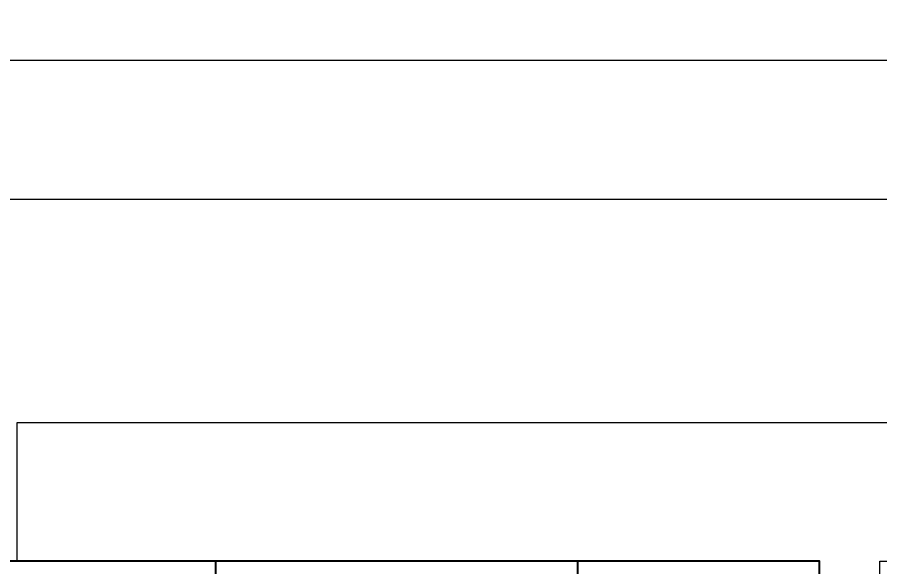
# Model space of a CAD drawing. Extents: x -509638 to 57327, y -29287 to 19916.
# Drawn here: x 21887 to 23316, y 8601 to 9511 of the extents above; entities that cross this region are included whole.
import ezdxf
from ezdxf import colors
from ezdxf.entities.mleader import LeaderData, LeaderLine
from ezdxf.math import Vec2, Vec3

# ---------------------------------------------------------------- set-up
doc = ezdxf.new("R2010")
doc.units = 0
doc.header["$LTSCALE"] = 0.25
doc.linetypes.add('DASHDOT', pattern=[25.4, 12.7, -6.35, 0, -6.35])
doc.layers.add('01-First Floor$0$FALSE CEILING', color=251, linetype='Continuous')
for name, color, linetype, lineweight in [('01-First Floor$0$Proj', 251, 'Continuous', 5), ('01-First Floor$0$Walls', 251, 'Continuous', 5), ('E-LITE-CLNG-CNDT', 6, 'DASHDOT', 35), ('E-POWR-TEXT', 6, 'Continuous', 25)]:
    doc.layers.add(name, color=color, linetype=linetype, lineweight=lineweight)
doc.styles.add('DC_Elc_Romans', font='elc_romans.shx', dxfattribs={"width": 0.7})

# ---------------------------------------------------------------- blocks, each defined once
blk = doc.blocks.new('01-First Floor')
at = {"layer": '01-First Floor$0$FALSE CEILING', "linetype": 'Continuous'}
for p, q in [((22215.6, 5110), (22215.6, 8610)), ((22815.6, 5110), (22815.6, 8610))]:
    blk.add_line(p, q, dxfattribs=at)
at = {"layer": '01-First Floor$0$FALSE CEILING'}
blk.add_lwpolyline([(19215.6, 5110), (23215.6, 5110), (23215.6, 8610), (19215.6, 8610)], close=True, dxfattribs=at)
at = {"layer": '01-First Floor$0$Proj'}
for p, q in [((19755.8, 9440), (35156.2, 9440)), ((19985.8, 9210), (34926.2, 9210))]:
    blk.add_line(p, q, dxfattribs=at)
at = {"layer": '01-First Floor$0$Walls'}
for p, q in [((21886.9, 8840, 0), (23465.6, 8840)), ((21886.9, 8610), (21886.9, 8840)), ((21886.9, 8610, 0), (23215.6, 8610)), ((23215.6, 6150), (23215.6, 8610)), ((23315.6, 8610), (23465.6, 8610)), ((23315.6, 6150), (23315.6, 8610))]:
    blk.add_line(p, q, dxfattribs=at)

msp = doc.modelspace()

# ---------------------------------------------------------------- block references
at = {"layer": 'E-LITE-CLNG-CNDT'}
msp.add_blockref('01-First Floor', (0, 0), dxfattribs=at)

# ---------------------------------------------------------------- leaders
at = {"layer": 'E-POWR-TEXT'}
ml = msp.add_multileader_mtext('Standard', dxfattribs=at)
ml.set_content('CABLE TRAY FOR\\PLOW CURRENT DATA\\PCABLES ', color=256, style='DC_Elc_Romans')
ml.set_leader_properties(color=45)
ml.build(insert=Vec2(0, 0))
ml.multileader.update_dxf_attribs({"dogleg_length": 2, "arrow_head_size": 200, "scale": 100})
ctx = ml.context
ctx.base_point, ctx.scale, ctx.char_height, ctx.arrow_head_size, ctx.landing_gap_size, ctx.plane_origin = Vec3(18126.9, 14096.1, 0), 100, 200, 200, 200, Vec3(23718, 13910, 0)
ctx.text_align_type = 2
notes = []
notes.append((ctx, [(1, (1, 1, 0), (20758.2, 14096.1, 0), (-1, 0), 84.7, [(2, [(24915.6, 6890, 0)], 0, [])])]))
ctx.mtext.insert, ctx.mtext.width, ctx.mtext.alignment, ctx.mtext.flow_direction = Vec3(20473.5, 14196.1, 0), 5291.736, 3, 5
ml = msp.add_multileader_mtext('Standard', dxfattribs=at)
ml.set_content('CABLE TRAY  FOR POWER \\PFEEDER AND HOME RUN', color=256, style='DC_Elc_Romans')
ml.set_leader_properties(color=45)
ml.build(insert=Vec2(0, 0))
ml.multileader.update_dxf_attribs({"dogleg_length": 2, "arrow_head_size": 200, "scale": 100})
ctx = ml.context
ctx.base_point, ctx.scale, ctx.char_height, ctx.arrow_head_size, ctx.landing_gap_size, ctx.plane_origin = Vec3(16549.3, 11855.7), 100, 200, 200, 200, Vec3(22780.5, 11669.5)
ctx.text_align_type = 2
notes.append((ctx, [(1, (1, 1, 0), (19820.7, 11855.7), (-1, 0), 84.7, [(2, [(23365.6, 3890)], 0, [])])]))
ctx.mtext.insert, ctx.mtext.width, ctx.mtext.alignment, ctx.mtext.flow_direction = Vec3(19536, 11955.7), 5291.736, 3, 5
for ctx, leaders in notes:
    for number, flags, end, landing, length, lines in leaders:
        leader = LeaderData()
        leader.index, (leader.has_last_leader_line, leader.has_dogleg_vector, leader.attachment_direction) = number, flags
        leader.last_leader_point, leader.dogleg_vector, leader.dogleg_length = Vec3(end), Vec3(landing), length
        for number, points, colour, breaks in lines:
            line = LeaderLine()
            line.index, line.vertices, line.color, line.breaks = number, Vec3.list(points), colors.encode_raw_color(colour), breaks
            leader.lines.append(line)
        ctx.leaders.append(leader)

doc.saveas('drawing.dxf')
